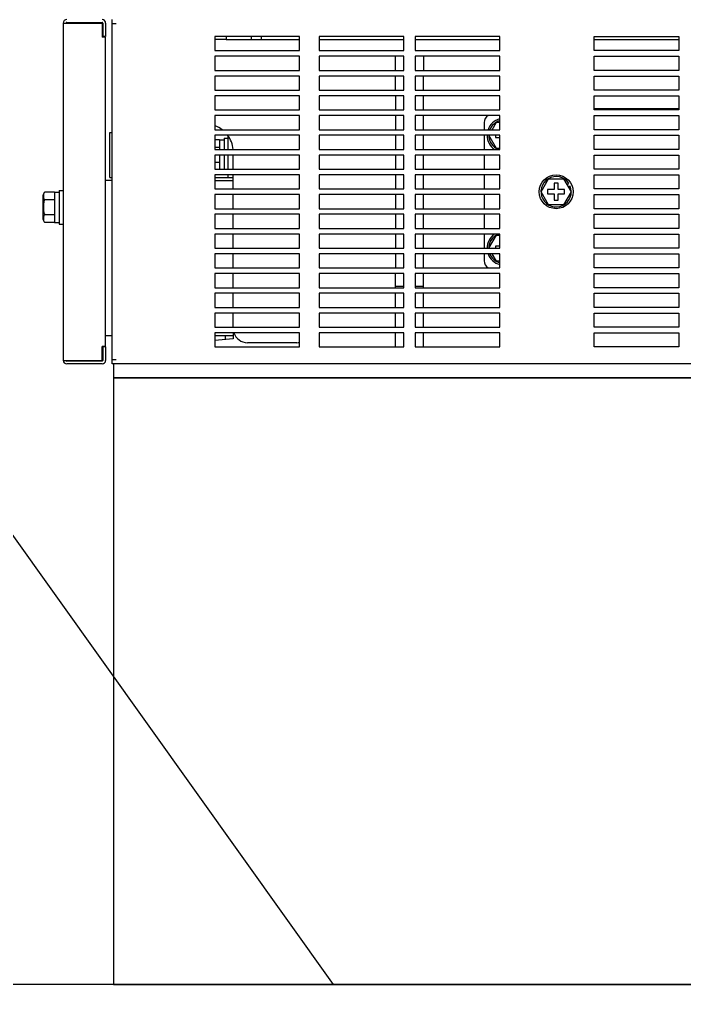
# Model space of a CAD drawing. Extents: x 61367 to 140945, y -1257 to 25588.
# Drawn here: x 81897.2 to 82133, y 18000.2 to 18348.1 of the extents above; entities that cross this region are included whole.
import ezdxf

# ---------------------------------------------------------------- set-up
doc = ezdxf.new("R2010")
doc.units = 0
doc.header["$MEASUREMENT"] = 0
doc.layers.get('0').update_dxf_attribs({"linetype": 'CONTINUOUS'})
for name, color, linetype in [('2401-00300-M6-16HWMC_0', 7, 'CONTINUOUS'), ('4212-73755_4_0', 7, 'CONTINUOUS'), ('4212-88600-1_0', 7, 'CONTINUOUS'), ('4212-88600-2_2_0', 7, 'CONTINUOUS'), ('4212-88600-4_0', 7, 'CONTINUOUS'), ('4212-88600-6_0', 7, 'CONTINUOUS'), ('4212-L0877_1_0', 7, 'CONTINUOUS'), ('4215-06931_0', 7, 'CONTINUOUS'), ('4215-06932_0', 7, 'CONTINUOUS'), ('4215-06933_0', 7, 'CONTINUOUS'), ('4215-06934_0', 7, 'CONTINUOUS'), ('4215-07850_1_0', 7, 'CONTINUOUS')]:
    doc.layers.add(name, color=color, linetype=linetype)
doc.layers.add('THICK', color=7, linetype='CONTINUOUS', lineweight=0)

# ---------------------------------------------------------------- blocks, each defined once
blk = doc.blocks.new('RYTYHTR')
at = {"layer": '2401-00300-M6-16HWMC_0', "color": 7, "linetype": 'Continuous'}
for p, q in [((-35783.1, -69634.16), (-35781.58, -69631.53)), ((-35781.58, -69631.53), (-35780.4, -69631.53)), ((-35781.58, -69640.8), (-35784.26, -69636.16)), ((-35781.9, -69636.16), (-35781.9, -69636.91)), ((-35879.8, -69637.81), (-35881.4, -69637.81)), ((-35879.8, -69637.79), (-35878.15, -69637.79)), ((-35879.8, -69637.79), (-35879.8, -69641.16)), ((-35878.15, -69637.16), (-35876.7, -69637.16)), ((-35878.15, -69637.16), (-35878.15, -69641.16)), ((-35781.9, -69636.91), (-35780.4, -69636.91)), ((-35879.8, -69640.49), (-35881.4, -69640.49)), ((-35780.4, -69640.8), (-35781.58, -69640.8)), ((-35879.8, -69645.84), (-35881.4, -69645.84)), ((-35879.8, -69643.16), (-35879.8, -69648.16)), ((-35878.15, -69643.16), (-35878.15, -69648.16)), ((-35765.76, -69656.16), (-35763.08, -69651.53)), ((-35763.08, -69651.53), (-35757.73, -69651.53)), ((-35759.65, -69653.16), (-35761.15, -69653.16)), ((-35761.15, -69653.16), (-35761.15, -69655.41)), ((-35759.65, -69655.41), (-35759.65, -69653.16)), ((-35757.73, -69651.53), (-35755.05, -69656.16)), ((-35755.95, -69653.15), (-35756.48, -69653.68)), ((-35938.3, -69656.31), (-35941.78, -69656.31)), ((-35938.3, -69656.29), (-35936.65, -69656.29)), ((-35938.3, -69656.29), (-35938.3, -69667.04)), ((-35936.65, -69655.66), (-35935.2, -69655.66)), ((-35936.65, -69655.66), (-35936.65, -69667.66)), ((-35763.08, -69660.8), (-35765.76, -69656.16)), ((-35761.15, -69655.41), (-35763.4, -69655.41)), ((-35763.4, -69655.41), (-35763.4, -69656.91)), ((-35763.4, -69656.91), (-35761.15, -69656.91)), ((-35761.15, -69656.91), (-35761.15, -69659.16)), ((-35757.4, -69655.41), (-35759.65, -69655.41)), ((-35759.65, -69656.91), (-35757.4, -69656.91)), ((-35759.65, -69659.16), (-35759.65, -69656.91)), ((-35755.05, -69656.16), (-35757.73, -69660.8)), ((-35757.4, -69656.91), (-35757.4, -69655.41)), ((-35755.97, -69654.58), (-35755.46, -69654.07)), ((-35942.3, -69666.02), (-35942.3, -69657.31)), ((-35938.3, -69658.99), (-35941.78, -69658.99)), ((-35761.15, -69659.16), (-35759.65, -69659.16)), ((-35757.73, -69660.8), (-35763.08, -69660.8)), ((-35938.3, -69664.34), (-35941.78, -69664.34)), ((-35938.3, -69667.02), (-35941.78, -69667.02)), ((-35938.3, -69667.04), (-35936.65, -69667.04)), ((-35936.65, -69667.66), (-35935.2, -69667.66)), ((-35784.26, -69676.16), (-35781.58, -69671.53)), ((-35781.58, -69671.53), (-35780.4, -69671.53)), ((-35780.4, -69675.41), (-35781.9, -69675.41)), ((-35781.9, -69675.41), (-35781.9, -69676.16)), ((-35781.58, -69680.8), (-35783.1, -69678.16)), ((-35780.4, -69680.8), (-35781.58, -69680.8))]:
    blk.add_line(p, q, dxfattribs=at)
blk.add_circle((-35760.4, -69656.16), 6, dxfattribs=at)
for centre, radius, start, end in [((-35778.9, -69636.16), 6, 104.4949, 160.5266), ((-35778.9, -69636.16), 5.38, 106.2213, 158.1084), ((-35778.9, -69636.16), 6, 180, 236.6012), ((-35778.9, -69636.16), 5.38, 180, 248.8372), ((-35760.4, -69656.16), 5.38, 34.1123, 22.9799), ((-35941.08, -69657.31), 1.22, 124.948, 180), ((-35941.08, -69666.02), 1.22, 180, 235.052), ((-35778.9, -69676.16), 6, 123.3988, 180), ((-35778.9, -69676.16), 5.38, 111.1611, 180), ((-35778.9, -69676.16), 6, 199.4734, 255.5051), ((-35778.9, -69676.16), 5.38, 201.895, 253.7836)]:
    blk.add_arc(centre, radius, start, end, dxfattribs=at)
for points, knots in [([(-35941.78, -69656.31), (-35941.9, -69656.39), (-35942.08, -69656.59), (-35942.26, -69657.06), (-35942.28, -69657.65), (-35942.26, -69658.23), (-35942.08, -69658.71), (-35941.9, -69658.91), (-35941.78, -69658.99)], [0, 0, 0, 0, 0.14349, 0.266269, 0.5, 0.733731, 0.856508, 1, 1, 1, 1]), ([(-35941.78, -69658.99), (-35942.05, -69659.36), (-35942.25, -69660.3), (-35942.28, -69661.66), (-35942.25, -69663.03), (-35942.05, -69663.97), (-35941.78, -69664.34)], [0, 0, 0, 0, 0.248888, 0.499999, 0.75111, 1, 1, 1, 1]), ([(-35941.78, -69664.34), (-35941.9, -69664.42), (-35942.08, -69664.62), (-35942.26, -69665.09), (-35942.28, -69665.68), (-35942.26, -69666.27), (-35942.08, -69666.74), (-35941.9, -69666.94), (-35941.78, -69667.02)], [0, 0, 0, 0, 0.143491, 0.266268, 0.499999, 0.733731, 0.856509, 1, 1, 1, 1])]:
    blk.add_open_spline(points, degree=3, knots=knots, dxfattribs=at)
at = {"layer": '4212-73755_4_0', "color": 7, "linetype": 'Continuous'}
for p, q in [((-35877.4, -69601.16), (-35877.4, -69602.16)), ((-35877.4, -69602.16), (-35881.4, -69602.16))]:
    blk.add_line(p, q, dxfattribs=at)
at = {"layer": '4212-88600-1_0', "color": 7, "linetype": 'Continuous'}
for p, q in [((-35877.4, -69602.16), (-35851.4, -69602.16)), ((-35844.4, -69602.16), (-35814.4, -69602.16)), ((-35810.4, -69602.16), (-35780.4, -69602.16)), ((-35746.9, -69602.16), (-35716.9, -69602.16)), ((-35746.9, -69626.66), (-35716.9, -69626.66)), ((-35874.9, -69708.23), (-35881.4, -69708.83)), ((-35874.9, -69706.16), (-35874.9, -69708.23)), ((-35917.4, -69717.16), (-35917.4, -69722.16)), ((-35917.4, -69722.16), (-34252.4, -69722.16))]:
    blk.add_line(p, q, dxfattribs=at)
at = {"layer": '4212-88600-2_2_0', "color": 7, "linetype": 'Continuous'}
blk.add_line((-35877.7, -69708.49), (-35877.7, -69707.16), dxfattribs=at)
at = {"layer": '4212-88600-4_0', "color": 7, "linetype": 'Continuous'}
for p, q in [((-35874.9, -69648.16), (-35874.9, -69643.16)), ((-35874.9, -69655.16), (-35874.9, -69650.16)), ((-35874.9, -69662.16), (-35874.9, -69657.16)), ((-35874.9, -69669.16), (-35874.9, -69664.16)), ((-35874.9, -69676.16), (-35874.9, -69671.16)), ((-35874.9, -69683.16), (-35874.9, -69678.16)), ((-35874.9, -69690.16), (-35874.9, -69685.16)), ((-35874.9, -69697.16), (-35874.9, -69692.16)), ((-35874.9, -69704.16), (-35874.9, -69699.16)), ((-35852.4, -69709.66), (-35869.9, -69709.66))]:
    blk.add_line(p, q, dxfattribs=at)
for centre, radius, start, end in [((-35884.9, -69642.16), 10, 53.1308, 69.4207), ((-35884.9, -69642.16), 10, 5.7845, 37.0554), ((-35869.9, -69704.66), 5, 197.5635, 270), ((-35852.4, -69704.66), 5, 270, 281.5667)]:
    blk.add_arc(centre, radius, start, end, dxfattribs=at)
at = {"layer": '4212-88600-6_0', "color": 7, "linetype": 'Continuous'}
for p, q in [((-35817.4, -69613.16), (-35817.4, -69608.16)), ((-35807.4, -69608.16), (-35807.4, -69613.16)), ((-35817.4, -69620.16), (-35817.4, -69615.16)), ((-35807.4, -69620.16), (-35807.4, -69615.16)), ((-35817.4, -69622.16), (-35817.4, -69627.16)), ((-35807.4, -69627.16), (-35807.4, -69622.16)), ((-35817.4, -69629.16), (-35817.4, -69634.16)), ((-35807.4, -69634.16), (-35807.4, -69629.16)), ((-35817.4, -69636.16), (-35817.4, -69641.16)), ((-35807.4, -69641.16), (-35807.4, -69636.16)), ((-35817.4, -69643.16), (-35817.4, -69648.16)), ((-35807.4, -69648.16), (-35807.4, -69643.16)), ((-35817.4, -69650.16), (-35817.4, -69655.16)), ((-35807.4, -69655.16), (-35807.4, -69650.16)), ((-35817.4, -69657.16), (-35817.4, -69662.16)), ((-35807.4, -69662.16), (-35807.4, -69657.16)), ((-35817.4, -69664.16), (-35817.4, -69669.16)), ((-35807.4, -69669.16), (-35807.4, -69664.16)), ((-35817.4, -69671.16), (-35817.4, -69676.16)), ((-35807.4, -69676.16), (-35807.4, -69671.16)), ((-35817.4, -69678.16), (-35817.4, -69683.16)), ((-35807.4, -69683.16), (-35807.4, -69678.16)), ((-35817.4, -69690.16), (-35817.4, -69685.16)), ((-35807.4, -69690.16), (-35807.4, -69685.16)), ((-35817.4, -69689.66), (-35814.4, -69689.66)), ((-35810.4, -69689.66), (-35807.4, -69689.66)), ((-35817.4, -69697.16), (-35817.4, -69692.16)), ((-35807.4, -69697.16), (-35807.4, -69692.16)), ((-35817.4, -69704.16), (-35817.4, -69699.16)), ((-35807.4, -69704.16), (-35807.4, -69699.16)), ((-35817.4, -69711.16), (-35817.4, -69706.16)), ((-35807.4, -69711.16), (-35807.4, -69706.16))]:
    blk.add_line(p, q, dxfattribs=at)
at = {"layer": '4212-L0877_1_0', "color": 7, "linetype": 'Continuous'}
blk.add_line((-35864.9, -69602.16), (-35864.9, -69601.16), dxfattribs=at)
at = {"layer": '4215-06931_0', "color": 7, "linetype": 'Continuous'}
for p, q in [((-35917.9, -69717.16), (-35917.9, -69595.16)), ((-35917.9, -69596.56), (-35916.5, -69596.56)), ((-35851.4, -69601.16), (-35881.4, -69601.16)), ((-35881.4, -69601.16), (-35881.4, -69606.16)), ((-35851.4, -69606.16), (-35851.4, -69601.16)), ((-35814.4, -69601.16), (-35844.4, -69601.16)), ((-35844.4, -69601.16), (-35844.4, -69606.16)), ((-35814.4, -69606.16), (-35814.4, -69601.16)), ((-35780.4, -69601.16), (-35810.4, -69601.16)), ((-35810.4, -69601.16), (-35810.4, -69606.16)), ((-35780.4, -69606.16), (-35780.4, -69601.16)), ((-35746.9, -69601.16), (-35716.9, -69601.16)), ((-35746.9, -69606.16), (-35746.9, -69601.16)), ((-35716.9, -69601.16), (-35716.9, -69606.16)), ((-35881.4, -69606.16), (-35851.4, -69606.16)), ((-35851.4, -69608.16), (-35881.4, -69608.16)), ((-35881.4, -69608.16), (-35881.4, -69613.16)), ((-35851.4, -69613.16), (-35851.4, -69608.16)), ((-35844.4, -69606.16), (-35814.4, -69606.16)), ((-35814.4, -69608.16), (-35844.4, -69608.16)), ((-35844.4, -69608.16), (-35844.4, -69613.16)), ((-35814.4, -69613.16), (-35814.4, -69608.16)), ((-35810.4, -69606.16), (-35780.4, -69606.16)), ((-35780.4, -69608.16), (-35810.4, -69608.16)), ((-35810.4, -69608.16), (-35810.4, -69613.16)), ((-35780.4, -69613.16), (-35780.4, -69608.16)), ((-35716.9, -69606.16), (-35746.9, -69606.16)), ((-35746.9, -69608.16), (-35716.9, -69608.16)), ((-35746.9, -69613.16), (-35746.9, -69608.16)), ((-35716.9, -69608.16), (-35716.9, -69613.16)), ((-35881.4, -69613.16), (-35851.4, -69613.16)), ((-35851.4, -69615.16), (-35881.4, -69615.16)), ((-35881.4, -69615.16), (-35881.4, -69620.16)), ((-35851.4, -69620.16), (-35851.4, -69615.16)), ((-35844.4, -69613.16), (-35814.4, -69613.16)), ((-35814.4, -69615.16), (-35844.4, -69615.16)), ((-35844.4, -69615.16), (-35844.4, -69620.16)), ((-35814.4, -69620.16), (-35814.4, -69615.16)), ((-35810.4, -69613.16), (-35780.4, -69613.16)), ((-35780.4, -69615.16), (-35810.4, -69615.16)), ((-35810.4, -69615.16), (-35810.4, -69620.16)), ((-35780.4, -69620.16), (-35780.4, -69615.16)), ((-35716.9, -69613.16), (-35746.9, -69613.16)), ((-35746.9, -69615.16), (-35716.9, -69615.16)), ((-35746.9, -69620.16), (-35746.9, -69615.16)), ((-35716.9, -69615.16), (-35716.9, -69620.16)), ((-35881.4, -69620.16), (-35851.4, -69620.16)), ((-35851.4, -69622.16), (-35881.4, -69622.16)), ((-35881.4, -69622.16), (-35881.4, -69627.16)), ((-35851.4, -69627.16), (-35851.4, -69622.16)), ((-35844.4, -69620.16), (-35814.4, -69620.16)), ((-35814.4, -69622.16), (-35844.4, -69622.16)), ((-35844.4, -69622.16), (-35844.4, -69627.16)), ((-35814.4, -69627.16), (-35814.4, -69622.16)), ((-35810.4, -69620.16), (-35780.4, -69620.16)), ((-35780.4, -69622.16), (-35810.4, -69622.16)), ((-35810.4, -69622.16), (-35810.4, -69627.16)), ((-35780.4, -69627.16), (-35780.4, -69622.16)), ((-35716.9, -69620.16), (-35746.9, -69620.16)), ((-35746.9, -69622.16), (-35716.9, -69622.16)), ((-35746.9, -69627.16), (-35746.9, -69622.16)), ((-35716.9, -69622.16), (-35716.9, -69627.16)), ((-35881.4, -69627.16), (-35851.4, -69627.16)), ((-35851.4, -69629.16), (-35881.4, -69629.16)), ((-35881.4, -69629.16), (-35881.4, -69634.16)), ((-35851.4, -69634.16), (-35851.4, -69629.16)), ((-35844.4, -69627.16), (-35814.4, -69627.16)), ((-35814.4, -69629.16), (-35844.4, -69629.16)), ((-35844.4, -69629.16), (-35844.4, -69634.16)), ((-35814.4, -69634.16), (-35814.4, -69629.16)), ((-35810.4, -69627.16), (-35780.4, -69627.16)), ((-35780.4, -69629.16), (-35810.4, -69629.16)), ((-35810.4, -69629.16), (-35810.4, -69634.16)), ((-35780.4, -69634.16), (-35780.4, -69629.16)), ((-35716.9, -69627.16), (-35746.9, -69627.16)), ((-35746.9, -69629.16), (-35716.9, -69629.16)), ((-35746.9, -69634.16), (-35746.9, -69629.16)), ((-35716.9, -69629.16), (-35716.9, -69634.16)), ((-35881.4, -69634.16), (-35851.4, -69634.16)), ((-35851.4, -69636.16), (-35881.4, -69636.16)), ((-35881.4, -69636.16), (-35881.4, -69641.16)), ((-35851.4, -69641.16), (-35851.4, -69636.16)), ((-35844.4, -69634.16), (-35814.4, -69634.16)), ((-35814.4, -69636.16), (-35844.4, -69636.16)), ((-35844.4, -69636.16), (-35844.4, -69641.16)), ((-35814.4, -69641.16), (-35814.4, -69636.16)), ((-35810.4, -69634.16), (-35780.4, -69634.16)), ((-35780.4, -69636.16), (-35810.4, -69636.16)), ((-35810.4, -69636.16), (-35810.4, -69641.16)), ((-35780.4, -69641.16), (-35780.4, -69636.16)), ((-35716.9, -69634.16), (-35746.9, -69634.16)), ((-35746.9, -69636.16), (-35716.9, -69636.16)), ((-35746.9, -69641.16), (-35746.9, -69636.16)), ((-35716.9, -69636.16), (-35716.9, -69641.16)), ((-35881.4, -69641.16), (-35851.4, -69641.16)), ((-35844.4, -69641.16), (-35814.4, -69641.16)), ((-35810.4, -69641.16), (-35780.4, -69641.16)), ((-35716.9, -69641.16), (-35746.9, -69641.16)), ((-35851.4, -69643.16), (-35881.4, -69643.16)), ((-35881.4, -69643.16), (-35881.4, -69648.16)), ((-35851.4, -69648.16), (-35851.4, -69643.16)), ((-35814.4, -69643.16), (-35844.4, -69643.16)), ((-35844.4, -69643.16), (-35844.4, -69648.16)), ((-35814.4, -69648.16), (-35814.4, -69643.16)), ((-35780.4, -69643.16), (-35810.4, -69643.16)), ((-35810.4, -69643.16), (-35810.4, -69648.16)), ((-35780.4, -69648.16), (-35780.4, -69643.16)), ((-35746.9, -69643.16), (-35716.9, -69643.16)), ((-35746.9, -69648.16), (-35746.9, -69643.16)), ((-35716.9, -69643.16), (-35716.9, -69648.16)), ((-35881.4, -69648.16), (-35851.4, -69648.16)), ((-35844.4, -69648.16), (-35814.4, -69648.16)), ((-35810.4, -69648.16), (-35780.4, -69648.16)), ((-35716.9, -69648.16), (-35746.9, -69648.16)), ((-35851.4, -69650.16), (-35881.4, -69650.16)), ((-35881.4, -69650.16), (-35881.4, -69655.16)), ((-35851.4, -69655.16), (-35851.4, -69650.16)), ((-35814.4, -69650.16), (-35844.4, -69650.16)), ((-35844.4, -69650.16), (-35844.4, -69655.16)), ((-35814.4, -69655.16), (-35814.4, -69650.16)), ((-35780.4, -69650.16), (-35810.4, -69650.16)), ((-35810.4, -69650.16), (-35810.4, -69655.16)), ((-35780.4, -69655.16), (-35780.4, -69650.16)), ((-35746.9, -69650.16), (-35716.9, -69650.16)), ((-35746.9, -69655.16), (-35746.9, -69650.16)), ((-35716.9, -69650.16), (-35716.9, -69655.16)), ((-35881.4, -69655.16), (-35851.4, -69655.16)), ((-35844.4, -69655.16), (-35814.4, -69655.16)), ((-35810.4, -69655.16), (-35780.4, -69655.16)), ((-35716.9, -69655.16), (-35746.9, -69655.16)), ((-35851.4, -69657.16), (-35881.4, -69657.16)), ((-35881.4, -69657.16), (-35881.4, -69662.16)), ((-35851.4, -69662.16), (-35851.4, -69657.16)), ((-35814.4, -69657.16), (-35844.4, -69657.16)), ((-35844.4, -69657.16), (-35844.4, -69662.16)), ((-35814.4, -69662.16), (-35814.4, -69657.16)), ((-35780.4, -69657.16), (-35810.4, -69657.16)), ((-35810.4, -69657.16), (-35810.4, -69662.16)), ((-35780.4, -69662.16), (-35780.4, -69657.16)), ((-35746.9, -69657.16), (-35716.9, -69657.16)), ((-35746.9, -69662.16), (-35746.9, -69657.16)), ((-35716.9, -69657.16), (-35716.9, -69662.16)), ((-35881.4, -69662.16), (-35851.4, -69662.16)), ((-35844.4, -69662.16), (-35814.4, -69662.16)), ((-35810.4, -69662.16), (-35780.4, -69662.16)), ((-35716.9, -69662.16), (-35746.9, -69662.16)), ((-35851.4, -69664.16), (-35881.4, -69664.16)), ((-35881.4, -69664.16), (-35881.4, -69669.16)), ((-35851.4, -69669.16), (-35851.4, -69664.16)), ((-35814.4, -69664.16), (-35844.4, -69664.16)), ((-35844.4, -69664.16), (-35844.4, -69669.16)), ((-35814.4, -69669.16), (-35814.4, -69664.16)), ((-35780.4, -69664.16), (-35810.4, -69664.16)), ((-35810.4, -69664.16), (-35810.4, -69669.16)), ((-35780.4, -69669.16), (-35780.4, -69664.16)), ((-35746.9, -69664.16), (-35716.9, -69664.16)), ((-35746.9, -69669.16), (-35746.9, -69664.16)), ((-35716.9, -69664.16), (-35716.9, -69669.16)), ((-35881.4, -69669.16), (-35851.4, -69669.16)), ((-35844.4, -69669.16), (-35814.4, -69669.16)), ((-35810.4, -69669.16), (-35780.4, -69669.16)), ((-35716.9, -69669.16), (-35746.9, -69669.16)), ((-35851.4, -69671.16), (-35881.4, -69671.16)), ((-35881.4, -69671.16), (-35881.4, -69676.16)), ((-35851.4, -69676.16), (-35851.4, -69671.16)), ((-35814.4, -69671.16), (-35844.4, -69671.16)), ((-35844.4, -69671.16), (-35844.4, -69676.16)), ((-35814.4, -69676.16), (-35814.4, -69671.16)), ((-35780.4, -69671.16), (-35810.4, -69671.16)), ((-35810.4, -69671.16), (-35810.4, -69676.16)), ((-35780.4, -69676.16), (-35780.4, -69671.16)), ((-35746.9, -69671.16), (-35716.9, -69671.16)), ((-35746.9, -69676.16), (-35746.9, -69671.16)), ((-35716.9, -69671.16), (-35716.9, -69676.16)), ((-35881.4, -69676.16), (-35851.4, -69676.16)), ((-35844.4, -69676.16), (-35814.4, -69676.16)), ((-35810.4, -69676.16), (-35780.4, -69676.16)), ((-35716.9, -69676.16), (-35746.9, -69676.16)), ((-35851.4, -69678.16), (-35881.4, -69678.16)), ((-35881.4, -69678.16), (-35881.4, -69683.16)), ((-35851.4, -69683.16), (-35851.4, -69678.16)), ((-35814.4, -69678.16), (-35844.4, -69678.16)), ((-35844.4, -69678.16), (-35844.4, -69683.16)), ((-35814.4, -69683.16), (-35814.4, -69678.16)), ((-35780.4, -69678.16), (-35810.4, -69678.16)), ((-35810.4, -69678.16), (-35810.4, -69683.16)), ((-35780.4, -69683.16), (-35780.4, -69678.16)), ((-35746.9, -69678.16), (-35716.9, -69678.16)), ((-35746.9, -69683.16), (-35746.9, -69678.16)), ((-35716.9, -69678.16), (-35716.9, -69683.16)), ((-35881.4, -69683.16), (-35851.4, -69683.16)), ((-35844.4, -69683.16), (-35814.4, -69683.16)), ((-35810.4, -69683.16), (-35780.4, -69683.16)), ((-35716.9, -69683.16), (-35746.9, -69683.16)), ((-35851.4, -69685.16), (-35881.4, -69685.16)), ((-35881.4, -69685.16), (-35881.4, -69690.16)), ((-35851.4, -69690.16), (-35851.4, -69685.16)), ((-35814.4, -69685.16), (-35844.4, -69685.16)), ((-35844.4, -69685.16), (-35844.4, -69690.16)), ((-35814.4, -69690.16), (-35814.4, -69685.16)), ((-35780.4, -69685.16), (-35810.4, -69685.16)), ((-35810.4, -69685.16), (-35810.4, -69690.16)), ((-35780.4, -69690.16), (-35780.4, -69685.16)), ((-35746.9, -69685.16), (-35716.9, -69685.16)), ((-35746.9, -69690.16), (-35746.9, -69685.16)), ((-35716.9, -69685.16), (-35716.9, -69690.16)), ((-35881.4, -69690.16), (-35851.4, -69690.16)), ((-35844.4, -69690.16), (-35814.4, -69690.16)), ((-35810.4, -69690.16), (-35780.4, -69690.16)), ((-35716.9, -69690.16), (-35746.9, -69690.16)), ((-35851.4, -69692.16), (-35881.4, -69692.16)), ((-35881.4, -69692.16), (-35881.4, -69697.16)), ((-35851.4, -69697.16), (-35851.4, -69692.16)), ((-35814.4, -69692.16), (-35844.4, -69692.16)), ((-35844.4, -69692.16), (-35844.4, -69697.16)), ((-35814.4, -69697.16), (-35814.4, -69692.16)), ((-35780.4, -69692.16), (-35810.4, -69692.16)), ((-35810.4, -69692.16), (-35810.4, -69697.16)), ((-35780.4, -69697.16), (-35780.4, -69692.16)), ((-35746.9, -69692.16), (-35716.9, -69692.16)), ((-35746.9, -69697.16), (-35746.9, -69692.16)), ((-35716.9, -69692.16), (-35716.9, -69697.16)), ((-35881.4, -69697.16), (-35851.4, -69697.16)), ((-35844.4, -69697.16), (-35814.4, -69697.16)), ((-35810.4, -69697.16), (-35780.4, -69697.16)), ((-35716.9, -69697.16), (-35746.9, -69697.16)), ((-35851.4, -69699.16), (-35881.4, -69699.16)), ((-35881.4, -69699.16), (-35881.4, -69704.16)), ((-35851.4, -69704.16), (-35851.4, -69699.16)), ((-35814.4, -69699.16), (-35844.4, -69699.16)), ((-35844.4, -69699.16), (-35844.4, -69704.16)), ((-35814.4, -69704.16), (-35814.4, -69699.16)), ((-35780.4, -69699.16), (-35810.4, -69699.16)), ((-35810.4, -69699.16), (-35810.4, -69704.16)), ((-35780.4, -69704.16), (-35780.4, -69699.16)), ((-35746.9, -69699.16), (-35716.9, -69699.16)), ((-35746.9, -69704.16), (-35746.9, -69699.16)), ((-35716.9, -69699.16), (-35716.9, -69704.16)), ((-35881.4, -69704.16), (-35851.4, -69704.16)), ((-35844.4, -69704.16), (-35814.4, -69704.16)), ((-35810.4, -69704.16), (-35780.4, -69704.16)), ((-35716.9, -69704.16), (-35746.9, -69704.16)), ((-35851.4, -69706.16), (-35881.4, -69706.16)), ((-35881.4, -69706.16), (-35881.4, -69711.16)), ((-35851.4, -69711.16), (-35851.4, -69706.16)), ((-35814.4, -69706.16), (-35844.4, -69706.16)), ((-35844.4, -69706.16), (-35844.4, -69711.16)), ((-35814.4, -69711.16), (-35814.4, -69706.16)), ((-35780.4, -69706.16), (-35810.4, -69706.16)), ((-35810.4, -69706.16), (-35810.4, -69711.16)), ((-35780.4, -69711.16), (-35780.4, -69706.16)), ((-35746.9, -69706.16), (-35716.9, -69706.16)), ((-35746.9, -69711.16), (-35746.9, -69706.16)), ((-35716.9, -69706.16), (-35716.9, -69711.16)), ((-35881.4, -69711.16), (-35851.4, -69711.16)), ((-35844.4, -69711.16), (-35814.4, -69711.16)), ((-35810.4, -69711.16), (-35780.4, -69711.16)), ((-35716.9, -69711.16), (-35746.9, -69711.16)), ((-35916.5, -69715.76), (-35917.9, -69715.76)), ((-34251.9, -69717.16), (-35917.9, -69717.16))]:
    blk.add_line(p, q, dxfattribs=at)
at = {"layer": '4215-06932_0', "color": 7, "linetype": 'Continuous'}
for p, q in [((-35785.9, -69631.66), (-35785.9, -69634.16)), ((-35785.9, -69636.16), (-35785.9, -69641.16)), ((-35785.9, -69643.16), (-35785.9, -69648.16)), ((-35917.9, -69652.16), (-35920.2, -69652.16)), ((-35881.4, -69652.16), (-35874.9, -69652.16)), ((-35785.9, -69650.16), (-35785.9, -69655.16)), ((-35785.9, -69657.16), (-35785.9, -69662.16)), ((-35785.9, -69664.16), (-35785.9, -69669.16)), ((-35785.9, -69671.16), (-35785.9, -69676.16)), ((-35785.9, -69678.16), (-35785.9, -69680.66)), ((-35920.2, -69707.16), (-35917.9, -69707.16)), ((-35881.4, -69707.16), (-35874.9, -69707.16))]:
    blk.add_line(p, q, dxfattribs=at)
for centre, start, end in [((-35782.9, -69631.66), 123.0692, 180), ((-35782.9, -69680.66), 180, 236.9308)]:
    blk.add_arc(centre, 3, start, end, dxfattribs=at)
at = {"layer": '4215-06933_0', "color": 7, "linetype": 'Continuous'}
for p, q in [((-35918.7, -69635.16), (-35917.9, -69635.16)), ((-35918.7, -69651.16), (-35918.7, -69635.16)), ((-35876.7, -69641.16), (-35876.7, -69636.74)), ((-35876.7, -69648.16), (-35876.7, -69643.16)), ((-35918.7, -69651.16), (-35917.9, -69651.16)), ((-35881.4, -69651.16), (-35874.9, -69651.16)), ((-35876.7, -69651.16), (-35876.7, -69650.16))]:
    blk.add_line(p, q, dxfattribs=at)
at = {"layer": '4215-06934_0', "color": 7, "linetype": 'Continuous'}
for p, q in [((-35935.2, -69596.36), (-35921.4, -69596.36)), ((-35935.2, -69596.36), (-35935.2, -69715.96)), ((-35934, -69596.16), (-35921.4, -69596.16)), ((-35921.4, -69596.36), (-35921.4, -69601.36)), ((-35921.2, -69596.36), (-35921.2, -69601.16)), ((-35920.2, -69596.36), (-35920.2, -69601.16)), ((-35920.2, -69601.36), (-35921.4, -69601.36)), ((-35920.2, -69601.16), (-35921.2, -69601.16)), ((-35920.2, -69710.96), (-35920.2, -69601.36)), ((-35920.2, -69710.96), (-35921.4, -69710.96)), ((-35921.4, -69715.96), (-35921.4, -69710.96)), ((-35920.2, -69711.16), (-35921.2, -69711.16)), ((-35921.2, -69711.16), (-35921.2, -69715.96)), ((-35920.2, -69711.16), (-35920.2, -69715.96)), ((-35935.2, -69715.96), (-35921.4, -69715.96)), ((-35921.4, -69716.16), (-35934, -69716.16)), ((-35921.4, -69717.16), (-35934, -69717.16))]:
    blk.add_line(p, q, dxfattribs=at)
for centre, radius, start, end in [((-35934, -69596.36), 1.2, 90, 180), ((-35934, -69596.36), 0.2, 90, 180), ((-35921.4, -69596.36), 1.2, 0, 90), ((-35921.4, -69596.36), 0.2, 0, 90), ((-35934, -69715.96), 1.2, 180, 270), ((-35934, -69715.96), 0.2, 180, 270), ((-35921.4, -69715.96), 1.2, 270, 0), ((-35921.4, -69715.96), 0.2, 270, 0)]:
    blk.add_arc(centre, radius, start, end, dxfattribs=at)
at = {"layer": '4215-07850_1_0', "color": 7, "linetype": 'Continuous'}
blk.add_line((-35868.4, -69602.16), (-35868.4, -69601.16), dxfattribs=at)

msp = doc.modelspace()

# ---------------------------------------------------------------- linework, layer by layer
msp.add_lwpolyline([(81697.043, 18270.063), (81697.043, 18442.109), (82008.488, 18006.086), (81885.598, 18006.086), (81697.043, 18270.063)])
at = {"color": 5}
msp.add_lwpolyline([(81930.543, 18006.086), (83595.543, 18006.086), (83595.543, 18221.086), (81930.543, 18221.086)], close=True, dxfattribs=at)
at = {"layer": 'THICK', "lineweight": -3}
msp.add_lwpolyline([(83820.043, 17861.086), (83829.043, 17861.086), (83829.043, 18006.086), (81697.043, 18006.086), (81697.043, 17861.086), (81706.043, 17861.086), (81706.043, 17756.086), (83820.043, 17756.086)], close=True, dxfattribs=at)

# ---------------------------------------------------------------- block references
at = {"lineweight": -3}
msp.add_blockref('RYTYHTR', (117847.947, 87943.251), dxfattribs=at)

doc.saveas('drawing.dxf')
